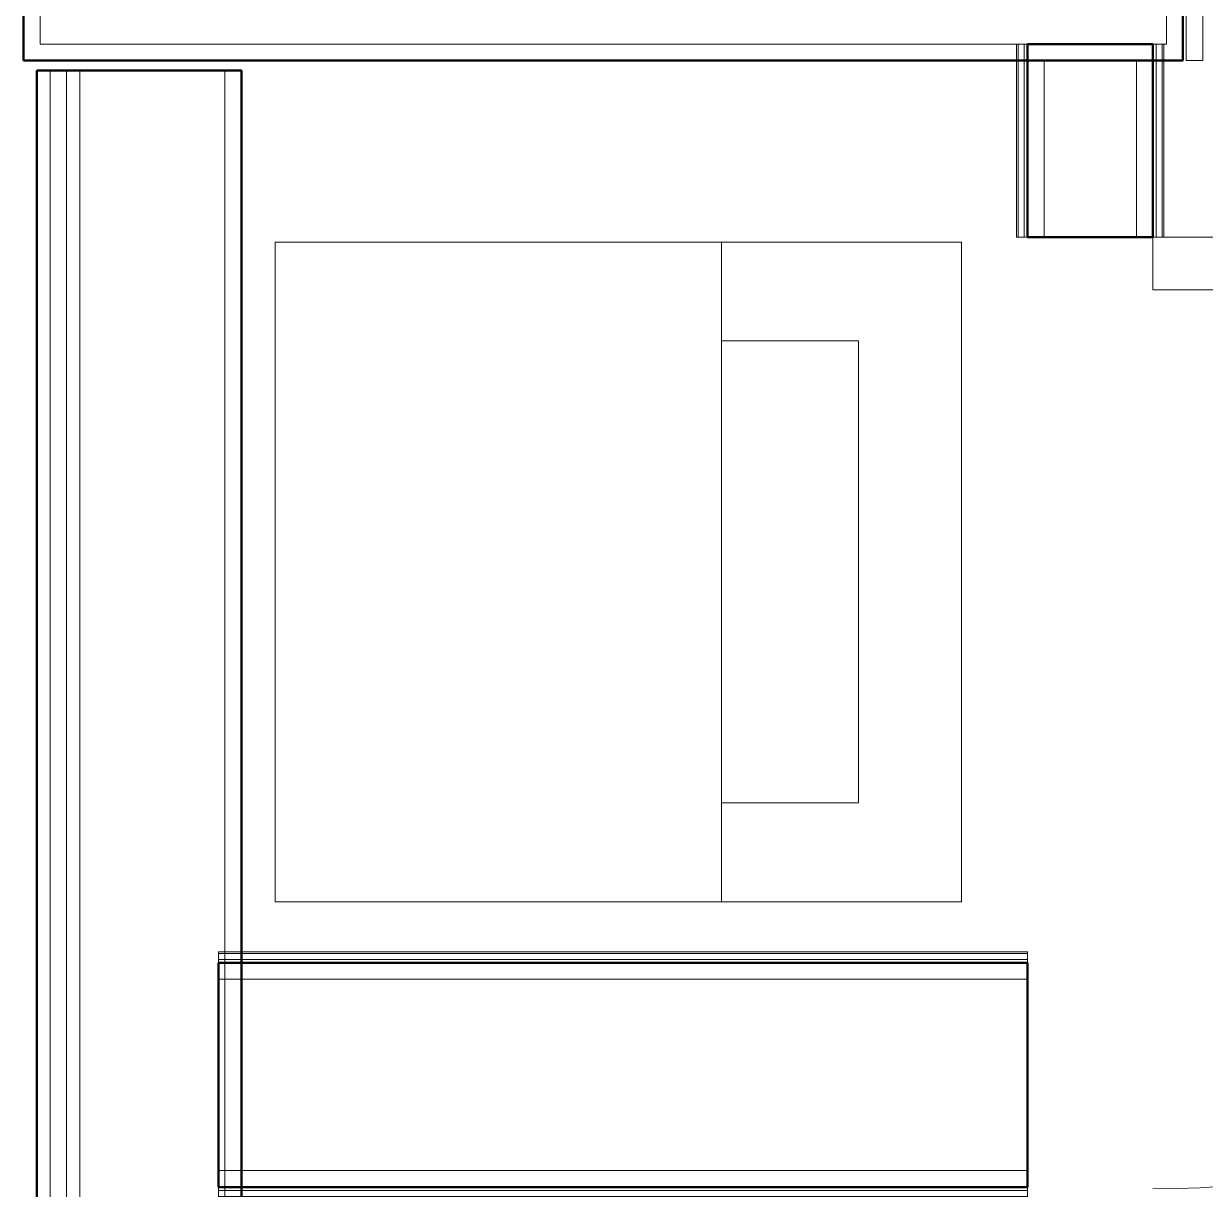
# Model space of a CAD drawing. Header units: inches. Extents: x -4235 to -464, y 9706 to 12425.
# Drawn here: x -3410.3 to -3365.54, y 10771.09 to 10815.26 of the extents above; entities that cross this region are included whole.
import ezdxf

# ---------------------------------------------------------------- set-up
doc = ezdxf.new("R2010")
doc.units = ezdxf.units.IN
doc.header["$MEASUREMENT"] = 0
for name, color, linetype, lineweight in [('0-1', 7, 'Continuous', 5), ('0-2', 10, 'Continuous', 9), ('A-DOOR-1', 7, 'Continuous', 9), ('A-DOOR-2', 90, 'Continuous', 20), ('A-DOOR-4', 31, 'Continuous', 9), ('A-DOOR-6', 31, 'Continuous', 20), ('A-DOOR-FRAM', 31, 'Continuous', 20), ('A-DOOR-FRAM-2', 31, 'Continuous', 9), ('A-DOOR-GLAZ', 31, 'Continuous', 9), ('A-WALL', 113, 'Continuous', 13), ('A-WALL-1', 250, 'Continuous', 50), ('A-WALL-2', 50, 'Continuous', 13), ('A-WALL-3', 10, 'Continuous', 9), ('A-WALL-4', 254, 'Continuous', 9), ('A-WALL-5', 7, 'Continuous', 9), ('A-WALL-6', 113, 'Continuous', 9), ('A-WALL-7', 113, 'Continuous', 50), ('I-WALL-1', 250, 'Continuous', 50), ('I-WALL-2', 10, 'Continuous', 9), ('I-WALL-3', 254, 'Continuous', 9), ('I-WALL-4', 7, 'Continuous', 9), ('P-SANR-FIXT-1', 7, 'Continuous', 9)]:
    doc.layers.add(name, color=color, linetype=linetype, lineweight=lineweight)

# ---------------------------------------------------------------- blocks, each defined once
blk = doc.blocks.new('Basic Wall _ INT - W4BØF - _5_8 GYP - 2X4 WOOD_BATT_ - 5_8 GYP_ - ___-3177719-BACKGROUND - 1ST FLOOR')
at = {"layer": 'A-WALL-3'}
for p, q in [((-3367.524, 10814.489), (-3367.481, 10814.489)), ((-3367.5, 10814.489), (-3367.524, 10814.489)), ((-3367.524, 10814.48), (-3367.524, 10813.864)), ((-3367.481, 10814.489), (-3367.399, 10814.489)), ((-3367.399, 10814.489), (-3367.11, 10814.489)), ((-3367.322, 10814.489), (-3367.384, 10814.489)), ((-3367.173, 10814.489), (-3367.318, 10814.489)), ((-3367.11, 10814.489), (-3367.173, 10814.489)), ((-3367.173, 10813.864), (-3367.173, 10814.486))]:
    blk.add_line(p, q, dxfattribs=at)
at = {"layer": 'A-WALL-4'}
for p, q in [((-3367.399, 10813.864), (-3367.399, 10814.482)), ((-3367.11, 10813.864), (-3367.11, 10814.488)), ((-3367.524, 10813.864), (-3367.524, 10807.177)), ((-3367.173, 10807.177), (-3367.173, 10813.864)), ((-3367.524, 10807.177), (-3367.5, 10807.177)), ((-3367.384, 10807.177), (-3367.322, 10807.177)), ((-3367.318, 10807.177), (-3367.173, 10807.177)), ((-3367.173, 10807.177), (-3367.11, 10807.177))]:
    blk.add_line(p, q, dxfattribs=at)
at = {"layer": 'A-WALL-5'}
for p, q in [((-3367.399, 10807.177), (-3367.399, 10813.864)), ((-3367.11, 10807.177), (-3367.11, 10813.864)), ((-3367.481, 10807.177), (-3367.524, 10807.177)), ((-3367.399, 10807.177), (-3367.481, 10807.177)), ((-3367.11, 10807.177), (-3367.399, 10807.177))]:
    blk.add_line(p, q, dxfattribs=at)
blk = doc.blocks.new('Basic Wall _ INT - W4BØF - _5_8 GYP - 2X4 WOOD_BATT_ - 5_8 GYP_ - ___-3177718-BACKGROUND - 1ST FLOOR')
at = {"layer": 'A-WALL-3'}
for p, q in [((-3372.625, 10814.489), (-3372.687, 10814.489)), ((-3372.687, 10814.489), (-3372.399, 10814.489)), ((-3372.479, 10814.489), (-3372.625, 10814.489)), ((-3372.625, 10813.864), (-3372.625, 10814.489)), ((-3372.414, 10814.489), (-3372.476, 10814.489)), ((-3372.399, 10814.489), (-3372.317, 10814.489)), ((-3372.317, 10814.489), (-3372.274, 10814.489)), ((-3372.274, 10814.489), (-3372.298, 10814.489)), ((-3372.274, 10814.489), (-3372.274, 10813.864))]:
    blk.add_line(p, q, dxfattribs=at)
at = {"layer": 'A-WALL-4'}
for p, q in [((-3372.687, 10813.864), (-3372.687, 10814.489)), ((-3372.399, 10814.489), (-3372.399, 10813.864)), ((-3372.625, 10807.177), (-3372.625, 10813.864)), ((-3372.274, 10813.864), (-3372.274, 10807.177)), ((-3372.687, 10807.177), (-3372.625, 10807.177)), ((-3372.625, 10807.177), (-3372.479, 10807.177)), ((-3372.476, 10807.177), (-3372.414, 10807.177)), ((-3372.298, 10807.177), (-3372.274, 10807.177))]:
    blk.add_line(p, q, dxfattribs=at)
at = {"layer": 'A-WALL-5'}
for p, q in [((-3372.687, 10807.177), (-3372.687, 10813.864)), ((-3372.399, 10813.864), (-3372.399, 10807.177)), ((-3372.399, 10807.177), (-3372.687, 10807.177)), ((-3372.317, 10807.177), (-3372.399, 10807.177)), ((-3372.274, 10807.177), (-3372.317, 10807.177))]:
    blk.add_line(p, q, dxfattribs=at)
blk = doc.blocks.new('Basic Wall _ INT - W8BØF - _5_8 GYP - 2X8 WOOD_BATT_ - 5_8 GYP_ - ___-3177721-BACKGROUND - 1ST FLOOR')
at = {"layer": 'I-WALL-2'}
for p, q in [((-3402.924, 10780.091), (-3402.924, 10780.028)), ((-3402.924, 10780.028), (-3402.924, 10779.883)), ((-3402.049, 10780.028), (-3402.924, 10780.028)), ((-3402.924, 10779.879), (-3402.924, 10779.817)), ((-3402.924, 10779.701), (-3402.924, 10779.677)), ((-3402.924, 10779.677), (-3402.049, 10779.677))]:
    blk.add_line(p, q, dxfattribs=at)
at = {"layer": 'I-WALL-3'}
for p, q in [((-3402.924, 10779.802), (-3402.924, 10780.091)), ((-3402.049, 10780.091), (-3402.924, 10780.091)), ((-3402.049, 10779.802), (-3402.924, 10779.802)), ((-3402.924, 10779.72), (-3402.924, 10779.802)), ((-3402.924, 10779.677), (-3402.924, 10779.72)), ((-3372.274, 10780.028), (-3402.049, 10780.028)), ((-3372.274, 10780.028), (-3372.274, 10780.091)), ((-3372.274, 10779.883), (-3372.274, 10780.028)), ((-3372.274, 10779.817), (-3372.274, 10779.879)), ((-3402.049, 10779.677), (-3372.274, 10779.677)), ((-3372.274, 10779.677), (-3372.274, 10779.701))]:
    blk.add_line(p, q, dxfattribs=at)
at = {"layer": 'I-WALL-4'}
for p, q in [((-3372.274, 10780.091), (-3402.049, 10780.091)), ((-3372.274, 10779.802), (-3402.049, 10779.802)), ((-3372.274, 10780.091), (-3372.274, 10779.802)), ((-3372.274, 10779.802), (-3372.274, 10779.72)), ((-3372.274, 10779.72), (-3372.274, 10779.677))]:
    blk.add_line(p, q, dxfattribs=at)
blk = doc.blocks.new('Basic Wall _ INT - W8BØF - _5_8 GYP - 2X8 WOOD_BATT_ - 5_8 GYP_ - ___-3177720-BACKGROUND - 1ST FLOOR')
at = {"layer": 'I-WALL-2'}
for p, q in [((-3402.924, 10771.177), (-3402.924, 10771.153)), ((-3402.049, 10771.177), (-3402.924, 10771.177)), ((-3402.924, 10771.037), (-3402.924, 10770.975)), ((-3402.924, 10770.971), (-3402.924, 10770.826)), ((-3402.924, 10770.826), (-3402.924, 10770.763)), ((-3402.924, 10770.826), (-3402.049, 10770.826))]:
    blk.add_line(p, q, dxfattribs=at)
at = {"layer": 'I-WALL-3'}
for p, q in [((-3402.924, 10771.134), (-3402.924, 10771.177)), ((-3402.924, 10771.052), (-3402.924, 10771.134)), ((-3402.924, 10771.052), (-3402.049, 10771.052)), ((-3402.924, 10770.763), (-3402.924, 10771.052)), ((-3372.274, 10771.177), (-3402.049, 10771.177)), ((-3402.049, 10770.826), (-3372.274, 10770.826)), ((-3372.274, 10771.153), (-3372.274, 10771.177)), ((-3372.274, 10770.975), (-3372.274, 10771.037)), ((-3372.274, 10770.826), (-3372.274, 10770.971)), ((-3372.274, 10770.763), (-3372.274, 10770.826)), ((-3402.924, 10770.763), (-3402.049, 10770.763))]:
    blk.add_line(p, q, dxfattribs=at)
at = {"layer": 'I-WALL-4'}
for p, q in [((-3402.049, 10771.052), (-3372.274, 10771.052)), ((-3372.274, 10771.177), (-3372.274, 10771.134)), ((-3372.274, 10771.134), (-3372.274, 10771.052)), ((-3372.274, 10771.052), (-3372.274, 10770.763)), ((-3402.049, 10770.763), (-3372.274, 10770.763))]:
    blk.add_line(p, q, dxfattribs=at)
blk = doc.blocks.new('SWING - SINGLE - FLUSH - 36_ x 80_ - OFFSET PIVOT DOOR AT MAGIC PAK AND WASHER_DRYER-3199415-BACKGROUND - 1ST FLOOR')
at = {"layer": 'A-DOOR-1'}
blk.add_arc((18, -2.375), 36.067, 180, 266.8211, dxfattribs=at)
at = {"layer": 'A-DOOR-2'}
for p, q in [((16, -2.375), (16, -38.386)), ((18, -2.375), (16, -2.375)), ((18, -2.375), (18, -38.386)), ((18, -38.386), (16, -38.386))]:
    blk.add_line(p, q, dxfattribs=at)
blk = doc.blocks.new('Stacked Washer and Dryer - 26_x25_ - Private-1372850-BACKGROUND - 1ST FLOOR')
at = {"layer": 'P-SANR-FIXT-1'}
for p, q in [((0, 12.5), (26, 12.5)), ((0, 12.5), (0, -12.5)), ((16.90625, -12.5), (16.90625, 12.5)), ((26, 12.5), (26, -12.5)), ((22.09375, 8.75), (16.90625, 8.75)), ((22.09375, -8.75), (22.09375, 8.75)), ((16.90625, -8.75), (22.09375, -8.75)), ((26, -12.5), (0, -12.5))]:
    blk.add_line(p, q, dxfattribs=at)
blk = doc.blocks.new('CTR - 1st Phase - Unit Layouts_rvt-1-BACKGROUND - 1ST FLOOR')
at = {"layer": 'A-WALL-1'}
for p, q in [((-3372.274, 10814.489), (-3372.274, 10807.177)), ((-3371.649, 10814.489), (-3372.274, 10814.489)), ((-3368.149, 10814.489), (-3371.649, 10814.489)), ((-3367.524, 10814.489), (-3368.149, 10814.489)), ((-3367.524, 10807.177), (-3367.524, 10814.489)), ((-3372.274, 10807.177), (-3367.524, 10807.177))]:
    blk.add_line(p, q, dxfattribs=at)
at = {"layer": 'A-WALL-2'}
for p, q in [((-3371.649, 10807.177), (-3371.649, 10813.864)), ((-3368.149, 10813.864), (-3371.649, 10813.864)), ((-3368.149, 10807.177), (-3368.149, 10813.864)), ((-3402.924, 10779.052), (-3372.274, 10779.052)), ((-3402.924, 10771.802), (-3372.274, 10771.802))]:
    blk.add_line(p, q, dxfattribs=at)
at = {"layer": 'A-WALL-3'}
for p, q in [((-3372.274, 10814.489), (-3372.274, 10813.864)), ((-3372.274, 10814.489), (-3367.524, 10814.489)), ((-3367.524, 10813.864), (-3367.524, 10814.48)), ((-3372.274, 10813.864), (-3372.274, 10807.177)), ((-3367.524, 10807.177), (-3367.524, 10813.864))]:
    blk.add_line(p, q, dxfattribs=at)
at = {"layer": 'A-WALL-4'}
blk.add_line((-3367.524, 10807.177), (-3372.274, 10807.177), dxfattribs=at)
at = {"layer": 'I-WALL-1'}
for p, q in [((-3372.274, 10779.677), (-3402.924, 10779.677)), ((-3402.924, 10779.677), (-3402.924, 10771.177)), ((-3372.274, 10771.177), (-3372.274, 10779.677)), ((-3402.924, 10771.177), (-3372.274, 10771.177))]:
    blk.add_line(p, q, dxfattribs=at)
at = {"layer": 'I-WALL-2'}
for p, q in [((-3402.049, 10779.677), (-3402.924, 10779.677)), ((-3402.924, 10771.177), (-3402.924, 10779.677)), ((-3372.274, 10779.677), (-3402.049, 10779.677)), ((-3402.924, 10771.177), (-3402.049, 10771.177)), ((-3402.049, 10771.177), (-3372.274, 10771.177))]:
    blk.add_line(p, q, dxfattribs=at)
at = {"layer": 'I-WALL-3'}
blk.add_line((-3372.274, 10779.677), (-3372.274, 10771.177), dxfattribs=at)
at = {"layer": '0-2'}
for name, p in [('Basic Wall _ INT - W4BØF - _5_8 GYP - 2X4 WOOD_BATT_ - 5_8 GYP_ - ___-3177718-BACKGROUND - 1ST FLOOR', (0, 0)), ('Basic Wall _ INT - W4BØF - _5_8 GYP - 2X4 WOOD_BATT_ - 5_8 GYP_ - ___-3177719-BACKGROUND - 1ST FLOOR', (0, 0)), ('Stacked Washer and Dryer - 26_x25_ - Private-1372850-BACKGROUND - 1ST FLOOR', (-3400.774, 10794.489)), ('Basic Wall _ INT - W8BØF - _5_8 GYP - 2X8 WOOD_BATT_ - 5_8 GYP_ - ___-3177721-BACKGROUND - 1ST FLOOR', (0, 0)), ('Basic Wall _ INT - W8BØF - _5_8 GYP - 2X8 WOOD_BATT_ - 5_8 GYP_ - ___-3177720-BACKGROUND - 1ST FLOOR', (0, 0))]:
    blk.add_blockref(name, p, dxfattribs=at)
at = {"layer": '0-2', "rotation": 89.99999999996366}
blk.add_blockref('SWING - SINGLE - FLUSH - 36_ x 80_ - OFFSET PIVOT DOOR AT MAGIC PAK AND WASHER_DRYER-3199415-BACKGROUND - 1ST FLOOR', (-3369.899, 10789.177), dxfattribs=at)
blk = doc.blocks.new('CTR - 1st Phase - Common Walls_rvt-1-BACKGROUND - 1ST FLOOR')
at = {"layer": 'A-WALL-2'}
for p, q in [((-3409.299, 10450.914), (-3409.299, 10813.489)), ((-3408.674, 10451.539), (-3408.674, 10813.489)), ((-3408.174, 10452.039), (-3408.174, 10813.489)), ((-3402.674, 10457.539), (-3402.674, 10813.489))]:
    blk.add_line(p, q, dxfattribs=at)
at = {"layer": 'I-WALL-1'}
for p, q in [((-3409.799, 10813.489), (-3409.799, 10450.414)), ((-3402.049, 10813.489), (-3409.799, 10813.489)), ((-3402.049, 10458.164), (-3402.049, 10813.489))]:
    blk.add_line(p, q, dxfattribs=at)
at = {"layer": 'I-WALL-2'}
for p, q in [((-3402.049, 10779.971), (-3402.049, 10780.087)), ((-3402.049, 10779.879), (-3402.049, 10779.968)), ((-3402.049, 10779.822), (-3402.049, 10779.878)), ((-3402.049, 10771.177), (-3402.049, 10779.677))]:
    blk.add_line(p, q, dxfattribs=at)
at = {"layer": 'I-WALL-3'}
for p, q in [((-3409.799, 10813.489), (-3409.799, 10450.414)), ((-3409.799, 10813.489), (-3402.049, 10813.489)), ((-3402.049, 10780.087), (-3402.049, 10813.489))]:
    blk.add_line(p, q, dxfattribs=at)
blk = doc.blocks.new('Door-Inswing-Andersen-400_Series-Single - 3_ 0-1_8_ x 7_ 11 1_2_ - 1ST FLOOR-2896445-BACKGROUND - 1ST FLOOR')
at = {"layer": 'A-DOOR-4'}
blk.add_line((16.875, 0.531), (16.875, 34.281), dxfattribs=at)
blk.add_arc((16.875, 0.531), 33.75, 90, 180, dxfattribs=at)
at = {"layer": 'A-DOOR-6'}
for p, q in [((-16.875, -0.531), (-16.875, 0.531)), ((-16.875, 0.531), (-12.437, 0.531)), ((-13.187, 0.531), (-13.187, -0.781)), ((-13.187, 0.531), (-13.187, 0.469)), ((-13.187, 0.469), (-12.674, 0.469)), ((-12.674, 0.469), (-12.468, 0.217)), ((12.437, 0.531), (-12.437, 0.531)), ((16.875, 0.531), (12.437, 0.531)), ((12.674, 0.469), (12.468, 0.217)), ((13.187, 0.469), (12.674, 0.469)), ((13.187, 0.531), (13.187, -0.781)), ((13.187, 0.531), (13.187, 0.469)), ((16.875, -0.531), (16.875, 0.531)), ((-12.468, 0.217), (-12.437, 0.031)), ((-12.437, 0.031), (-12.437, -0.031)), ((12.468, 0.217), (12.437, 0.031)), ((12.437, 0.031), (12.437, -0.031)), ((-12.437, -0.031), (-13.187, -0.031)), ((12.437, -0.031), (13.187, -0.031)), ((-16.259, -0.542), (-16.875, -0.531)), ((-16.259, -1.187), (-16.259, -0.542)), ((-13.187, -0.781), (-12.437, -0.781)), ((-12.437, -0.875), (-12.468, -1.187)), ((-12.437, -0.781), (-12.437, -0.875)), ((12.437, -0.781), (12.437, -0.875)), ((13.187, -0.781), (12.437, -0.781)), ((12.437, -0.875), (12.468, -1.187)), ((16.259, -0.542), (16.875, -0.531)), ((16.259, -1.187), (16.259, -0.542)), ((-16.259, -1.187), (-12.437, -1.187)), ((12.437, -1.188), (-12.437, -1.188)), ((16.259, -1.187), (12.437, -1.187))]:
    blk.add_line(p, q, dxfattribs=at)
at = {"layer": 'A-DOOR-FRAM'}
for p, q in [((-18.062, -4.875), (-18.062, 1)), ((-17.687, 1), (-18.062, 1)), ((-18.062, 1), (-17.031, 1)), ((-18.062, 1), (-17.938, 1)), ((-18.062, -4.313), (-18.062, 1)), ((-17.313, 1), (17.312, 1)), ((-17.031, 1), (-17.031, -0.782)), ((17.031, 1), (17.031, -0.782)), ((18.062, 1), (17.031, 1)), ((17.937, 1), (18.062, 1)), ((18.062, -4.875), (18.062, 1)), ((18.062, 1), (18.062, -4.313)), ((-17.031, -0.782), (-16.453, -0.782)), ((-16.453, -0.782), (-16.453, -1.219)), ((16.453, -0.782), (16.453, -1.219)), ((17.031, -0.782), (16.453, -0.782)), ((-16.453, -1.219), (-16, -1.219)), ((-16, -1.219), (-16, -2.356)), ((16.453, -1.219), (16, -1.219)), ((16, -1.219), (16, -2.356)), ((-16, -2.356), (-16.688, -2.512)), ((-16.688, -2.512), (-16.688, -3.513)), ((16, -2.356), (16.687, -2.512)), ((16.687, -2.512), (16.687, -3.513)), ((-19.688, -3.563), (-18.062, -3.563)), ((-16.688, -3.513), (-17.031, -3.753)), ((16.687, -3.513), (17.031, -3.753)), ((19.687, -3.563), (18.062, -3.563)), ((-17.031, -3.753), (-17.031, -4.875)), ((17.031, -3.753), (17.031, -4.875)), ((-18.062, -5.219), (-18.062, -4.313)), ((18.062, -4.313), (18.062, -5.219)), ((-18.062, -4.875), (-17.031, -4.875)), ((18.062, -4.875), (17.031, -4.875)), ((18.062, -5.219), (-18.062, -5.219))]:
    blk.add_line(p, q, dxfattribs=at)
at = {"layer": 'A-DOOR-FRAM-2'}
for p, q in [((-17.938, 4.312), (-17.313, 4.312)), ((-17.938, 1), (-17.938, 4.312)), ((-17.313, 4.312), (-17.313, 1)), ((17.312, 4.312), (17.937, 4.312)), ((17.312, 1), (17.312, 4.312)), ((17.937, 4.312), (17.937, 1)), ((-17.313, 1), (-17.938, 1)), ((17.937, 1), (17.312, 1))]:
    blk.add_line(p, q, dxfattribs=at)
at = {"layer": 'A-DOOR-GLAZ'}
for p, q in [((-13.187, -0.188), (-12.437, -0.188)), ((-12.977, -0.625), (-12.977, -0.188)), ((12.437, -0.031), (-12.437, -0.031)), ((12.437, -0.188), (-12.437, -0.188)), ((13.187, -0.188), (12.437, -0.188)), ((12.977, -0.625), (12.977, -0.188)), ((-12.437, -0.625), (-13.187, -0.625)), ((12.437, -0.625), (-12.437, -0.625)), ((12.437, -0.781), (-12.437, -0.781)), ((12.437, -0.625), (13.187, -0.625))]:
    blk.add_line(p, q, dxfattribs=at)

msp = doc.modelspace()

# ---------------------------------------------------------------- linework, layer by layer
at = {"layer": 'A-WALL'}
for p in [(-3409.674, 10933.753), (-3404.174, 10814.489)]:
    msp.add_line(p, (-3409.674, 10814.489), dxfattribs=at)
at = {"layer": 'A-WALL-6'}
for p, q in [((-3367.011, 10814.489), (-3367.011, 10818.177)), ((-3404.174, 10814.489), (-3367.011, 10814.489))]:
    msp.add_line(p, q, dxfattribs=at)
at = {"layer": 'A-WALL-7'}
for p, q in [((-3410.299, 10934.378), (-3410.299, 10813.864)), ((-3366.386, 10813.864), (-3366.386, 10822.489)), ((-3410.299, 10813.864), (-3366.386, 10813.864))]:
    msp.add_line(p, q, dxfattribs=at)

# ---------------------------------------------------------------- block references
at = {"layer": '0-1'}
for name in ['CTR - 1st Phase - Unit Layouts_rvt-1-BACKGROUND - 1ST FLOOR', 'CTR - 1st Phase - Common Walls_rvt-1-BACKGROUND - 1ST FLOOR']:
    msp.add_blockref(name, (0, 0), dxfattribs=at)
at = {"layer": 'A-DOOR-4', "rotation": 180}
msp.add_blockref('Door-Inswing-Andersen-400_Series-Single - 3_ 0-1_8_ x 7_ 11 1_2_ - 1ST FLOOR-2896445-BACKGROUND - 1ST FLOOR', (-3348.324, 10818.177), dxfattribs=at)

doc.saveas('drawing.dxf')
